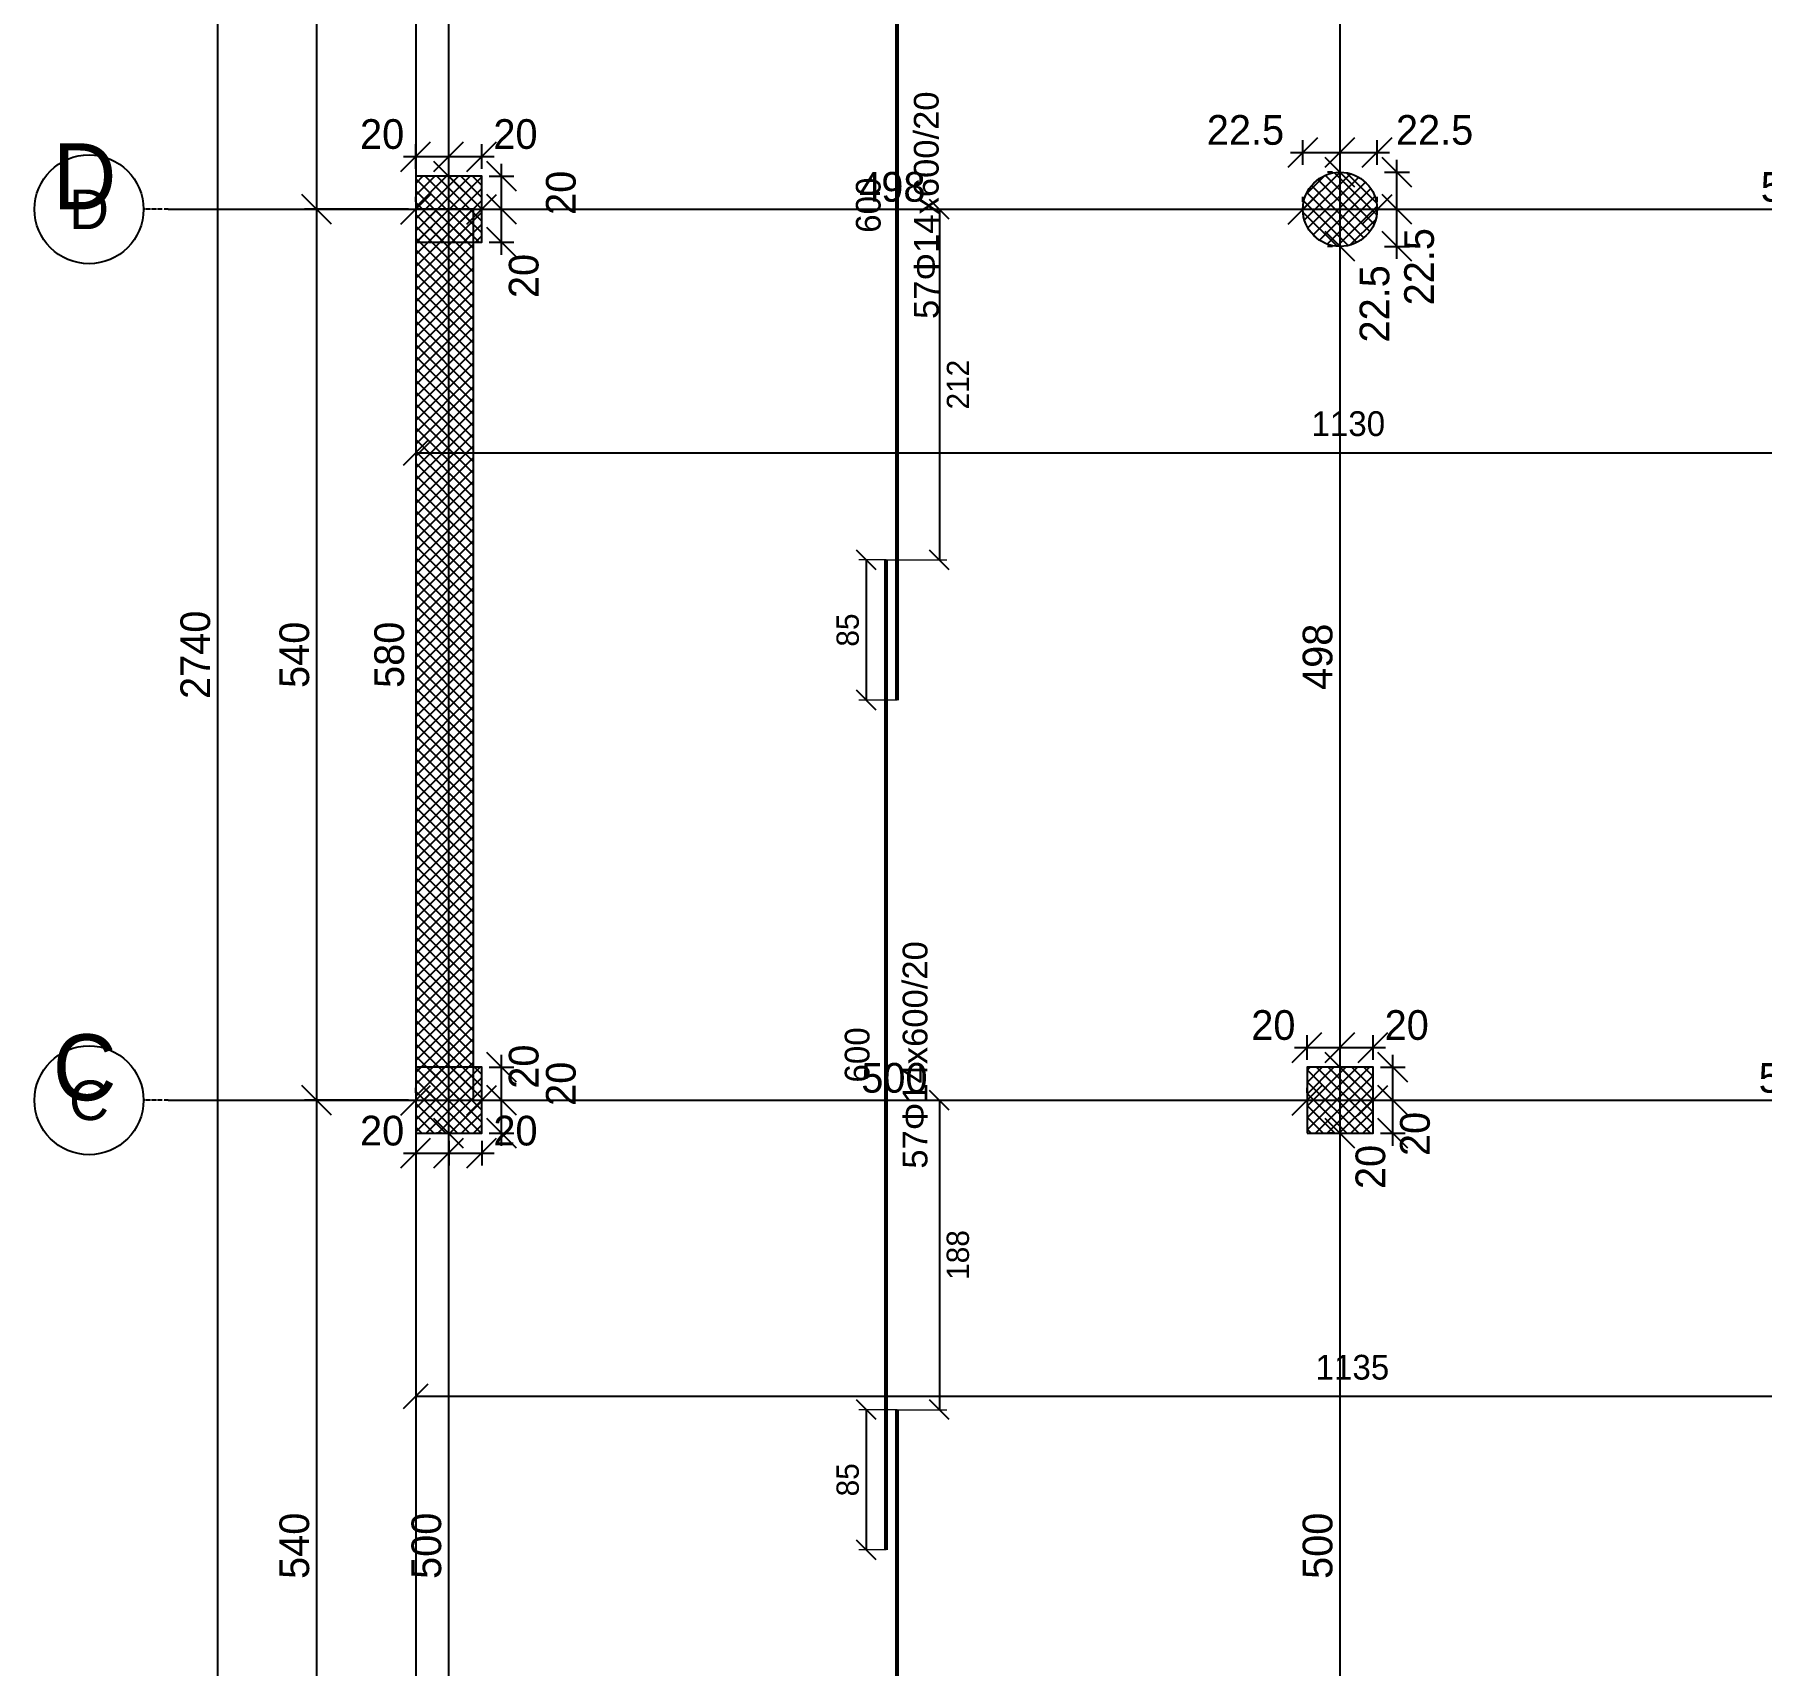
# Model space of a CAD drawing. Header units: centimetres. Extents: x -231 to 7431, y -4464 to 7215.
# Drawn here: x 4229 to 5275, y -3393 to -2404 of the extents above; entities that cross this region are included whole.
import ezdxf
from ezdxf.enums import TextEntityAlignment as Align

# ---------------------------------------------------------------- set-up
doc = ezdxf.new("R2010")
doc.units = ezdxf.units.CM
doc.linetypes.add('DASHDOT', pattern=[3.556, 2.54, -0.508, 0, -0.508])
for name, color, linetype in [('AXIS', 8, 'Continuous'), ('COLUMN', 3, 'Continuous'), ('FW_AXIS', 7, 'Continuous'), ('FW_COLUMN_HATCH', 8, 'Continuous'), ('FW_DIM', 7, 'Continuous'), ('FW_WALL_HATCH', 8, 'Continuous'), ('REB_TOP_MESH_Y', 5, 'Continuous'), ('REB_TOP_MESH_Y_AXDIM', 5, 'Continuous'), ('REB_TOP_MESH_Y_LAP', 5, 'Continuous'), ('REB_TOP_MESH_Y_RANGE', 5, 'Continuous'), ('REB_TOP_MESH_Y_TEXT', 5, 'Continuous'), ('SLAB', 7, 'Continuous'), ('WALL', 4, 'Continuous')]:
    doc.layers.add(name, color=color, linetype=linetype)
doc.styles.add('REBAR_TXT', font='arial.ttf')
doc.dimstyles.new('FW_DIM', dxfattribs={"dimtxt": 18, "dimasz": 9, "dimexe": 7.5, "dimexo": 4.5, "dimgap": 4.5, "dimtad": 1, "dimdec": 0, "dimtxsty": 'Standard', "dimtsz": 9, "dimcen": 2.5, "dimdle": 7.5, "dimclrd": 256, "dimclre": 256, "dimclrt": 7, "dimazin": 3, "dimtfac": 1, "dimtmove": 2, "dimatfit": 3})
doc.dimstyles.new('REBAR LAP', dxfattribs={"dimtxt": 13.5, "dimasz": 2.5, "dimexe": 4.5, "dimexo": 0, "dimgap": 4.5, "dimtad": 1, "dimdec": 0, "dimtxsty": 'Standard', "dimtsz": 6, "dimcen": 2.5, "dimclrd": 6, "dimclre": 6, "dimclrt": 7, "dimazin": 3, "dimtfac": 1, "dimtmove": 2, "dimatfit": 3, "dimlwd": 25, "dimlwe": 18})
doc.dimstyles.new('REBAR M-200', dxfattribs={"dimtxt": 15, "dimasz": 15, "dimexe": 25, "dimexo": 12.5, "dimgap": 10, "dimtad": 1, "dimdec": 0, "dimtxsty": 'Standard', "dimblk": 'NONE', "dimcen": 50, "dimse1": 1, "dimse2": 1, "dimclrd": 6, "dimclre": 6, "dimclrt": 7, "dimazin": 3, "dimtfac": 1, "dimtmove": 2, "dimatfit": 3, "dimldrblk": 'NONE', "dimlwd": 53})
doc.dimstyles.new('REBAR RANGE', dxfattribs={"dimtxt": 15, "dimasz": 2.5, "dimexe": 0, "dimexo": 0, "dimgap": 10, "dimtad": 1, "dimdec": 0, "dimtxsty": 'Standard', "dimtsz": 7.5, "dimcen": 2.5, "dimse1": 1, "dimse2": 1, "dimclrd": 6, "dimclre": 6, "dimclrt": 7, "dimazin": 3, "dimtfac": 1, "dimtmove": 2, "dimatfit": 3, "dimlwd": 25})

# ---------------------------------------------------------------- blocks, each defined once
blk = doc.blocks.new('*D1464')
at = {"color": 6, "lineweight": 53}
blk.add_line((4751.75, -3837.5), (4751.75, -3237.5), dxfattribs=at)
at = {"layer": 'Defpoints'}
for p in [(4751.75, -3237.5), (4751.75, -3837.5), (4751.75, -3837.5)]:
    blk.add_point(p, dxfattribs=at)
at = {"layer": 'REB_TOP_MESH_Y', "color": 7, "insert": (4734.25, -3537.5), "char_height": 15, "attachment_point": 5, "rotation": 90}
blk.add_mtext('600', dxfattribs=at)
blk = doc.blocks.new('_NONE')
blk = doc.blocks.new('*D1465')
at = {"color": 6, "lineweight": 53}
blk.add_line((4745, -3322.5), (4745, -2722.5), dxfattribs=at)
at = {"layer": 'Defpoints'}
for p in [(4745, -2722.5), (4745, -3322.5), (4745, -3322.5)]:
    blk.add_point(p, dxfattribs=at)
at = {"layer": 'REB_TOP_MESH_Y', "color": 7, "insert": (4727.5, -3022.5), "char_height": 15, "attachment_point": 5, "rotation": 90}
blk.add_mtext('600', dxfattribs=at)
blk = doc.blocks.new('*D1466')
at = {"color": 6, "lineweight": 53}
blk.add_line((4751.75, -2807.5), (4751.75, -2207.5), dxfattribs=at)
at = {"layer": 'Defpoints'}
for p in [(4751.75, -2207.5), (4751.75, -2807.5), (4751.75, -2807.5)]:
    blk.add_point(p, dxfattribs=at)
at = {"layer": 'REB_TOP_MESH_Y', "color": 7, "insert": (4734.25, -2507.5), "char_height": 15, "attachment_point": 5, "rotation": 90}
blk.add_mtext('600', dxfattribs=at)
blk = doc.blocks.new('_OBLIQUE')
at = {"color": 0, "linetype": 'BYBLOCK'}
blk.add_line((-0.5, -0.5), (0.5, 0.5), dxfattribs=at)
blk = doc.blocks.new('*D1471')
at = {"color": 6, "lineweight": 18}
for p, q in [((4751.75, -3237.5), (4728.5, -3237.5)), ((4745, -3322.5), (4728.5, -3322.5))]:
    blk.add_line(p, q, dxfattribs=at)
at = {"color": 6, "lineweight": 25}
blk.add_line((4733, -3322.5), (4733, -3237.5), dxfattribs=at)
at = {"layer": 'Defpoints'}
for p in [(4751.75, -3237.5), (4733, -3322.5), (4745, -3322.5)]:
    blk.add_point(p, dxfattribs=at)
at = {"layer": 'REB_TOP_MESH_Y_LAP', "color": 6, "xscale": 12, "yscale": 12, "rotation": 90}
for p in [(4733, -3237.5), (4733, -3322.5)]:
    blk.add_blockref('_OBLIQUE', p, dxfattribs=at)
at = {"layer": 'REB_TOP_MESH_Y_LAP', "color": 7, "insert": (4721.75, -3280), "char_height": 13.5, "attachment_point": 5, "rotation": 90}
blk.add_mtext('85', dxfattribs=at)
blk = doc.blocks.new('*D1472')
at = {"color": 6, "lineweight": 18}
for p, q in [((4751.75, -3050), (4781.75, -3050)), ((4751.75, -3237.5), (4781.75, -3237.5))]:
    blk.add_line(p, q, dxfattribs=at)
at = {"color": 6, "lineweight": 25}
blk.add_line((4777.25, -3050), (4777.25, -3237.5), dxfattribs=at)
at = {"layer": 'Defpoints'}
for p in [(4751.75, -3050), (4777.25, -3050), (4751.75, -3237.5)]:
    blk.add_point(p, dxfattribs=at)
at = {"layer": 'REB_TOP_MESH_Y_AXDIM', "color": 6, "xscale": 12, "yscale": 12, "rotation": 90}
for p in [(4777.25, -3050), (4777.25, -3237.5)]:
    blk.add_blockref('_OBLIQUE', p, dxfattribs=at)
at = {"layer": 'REB_TOP_MESH_Y_AXDIM', "color": 7, "insert": (4788.5, -3143.75), "char_height": 13.5, "attachment_point": 5, "rotation": 90}
blk.add_mtext('188', dxfattribs=at)
blk = doc.blocks.new('*D1473')
at = {"color": 6, "lineweight": 18}
for p, q in [((4745, -2722.5), (4728.5, -2722.5)), ((4751.75, -2807.5), (4728.5, -2807.5))]:
    blk.add_line(p, q, dxfattribs=at)
at = {"color": 6, "lineweight": 25}
blk.add_line((4733, -2807.5), (4733, -2722.5), dxfattribs=at)
at = {"layer": 'Defpoints'}
for p in [(4745, -2722.5), (4733, -2807.5), (4751.75, -2807.5)]:
    blk.add_point(p, dxfattribs=at)
at = {"layer": 'REB_TOP_MESH_Y_LAP', "color": 6, "xscale": 12, "yscale": 12, "rotation": 90}
for p in [(4733, -2722.5), (4733, -2807.5)]:
    blk.add_blockref('_OBLIQUE', p, dxfattribs=at)
at = {"layer": 'REB_TOP_MESH_Y_LAP', "color": 7, "insert": (4721.75, -2765), "char_height": 13.5, "attachment_point": 5, "rotation": 90}
blk.add_mtext('85', dxfattribs=at)
blk = doc.blocks.new('*D1474')
at = {"color": 6, "lineweight": 18}
for p, q in [((4745, -2510), (4781.75, -2510)), ((4745, -2722.5), (4781.75, -2722.5))]:
    blk.add_line(p, q, dxfattribs=at)
at = {"color": 6, "lineweight": 25}
blk.add_line((4777.25, -2510), (4777.25, -2722.5), dxfattribs=at)
at = {"layer": 'Defpoints'}
for p in [(4745, -2510), (4777.25, -2510), (4745, -2722.5)]:
    blk.add_point(p, dxfattribs=at)
at = {"layer": 'REB_TOP_MESH_Y_AXDIM', "color": 6, "xscale": 12, "yscale": 12, "rotation": 90}
for p in [(4777.25, -2510), (4777.25, -2722.5)]:
    blk.add_blockref('_OBLIQUE', p, dxfattribs=at)
at = {"layer": 'REB_TOP_MESH_Y_AXDIM', "color": 7, "insert": (4788.5, -2616.25), "char_height": 13.5, "attachment_point": 5, "rotation": 90}
blk.add_mtext('212', dxfattribs=at)
blk = doc.blocks.new('*D1543')
at = {"color": 6, "lineweight": 25}
blk.add_line((4460, -3229.375), (5595, -3229.375), dxfattribs=at)
at = {"layer": 'Defpoints'}
for p in [(4460, -3229.375), (4460, -3229.375), (5595, -3229.375)]:
    blk.add_point(p, dxfattribs=at)
at = {"layer": 'REB_TOP_MESH_Y_RANGE', "color": 6, "xscale": 15, "yscale": 15}
for p in [(4460, -3229.375), (5595, -3229.375)]:
    blk.add_blockref('_OBLIQUE', p, dxfattribs=at)
at = {"layer": 'REB_TOP_MESH_Y_RANGE', "color": 7, "insert": (5027.5, -3211.875), "char_height": 15, "attachment_point": 5}
blk.add_mtext('1135', dxfattribs=at)
blk = doc.blocks.new('*D1544')
at = {"color": 6, "lineweight": 25}
blk.add_line((4460, -2657.5), (5590, -2657.5), dxfattribs=at)
at = {"layer": 'Defpoints'}
for p in [(4460, -2657.5), (4460, -2657.5), (5590, -2657.5)]:
    blk.add_point(p, dxfattribs=at)
at = {"layer": 'REB_TOP_MESH_Y_RANGE', "color": 6, "xscale": 15, "yscale": 15}
for p in [(4460, -2657.5), (5590, -2657.5)]:
    blk.add_blockref('_OBLIQUE', p, dxfattribs=at)
at = {"layer": 'REB_TOP_MESH_Y_RANGE', "color": 7, "insert": (5025, -2640), "char_height": 15, "attachment_point": 5}
blk.add_mtext('1130', dxfattribs=at)
blk = doc.blocks.new('*D1573')
for p, q in [((4460, -3074.5), (4460, -3089.5)), ((4480, -3074.5), (4480, -3089.5)), ((4452.5, -3082), (4487.5, -3082))]:
    blk.add_line(p, q)
at = {"layer": 'Defpoints'}
for p in [(4460, -3070), (4480, -3070), (4460, -3082)]:
    blk.add_point(p, dxfattribs=at)
at = {"layer": 'FW_DIM', "xscale": 18, "yscale": 18}
for p in [(4460, -3082), (4480, -3082)]:
    blk.add_blockref('_OBLIQUE', p, dxfattribs=at)
at = {"layer": 'FW_DIM', "color": 7, "insert": (4439.6, -3068.5), "char_height": 18, "attachment_point": 5}
blk.add_mtext('20', dxfattribs=at)
blk = doc.blocks.new('*D1574')
for p, q in [((4480, -3074.5), (4480, -3089.5)), ((4500, -3074.5), (4500, -3089.5)), ((4472.5, -3082), (4507.5, -3082))]:
    blk.add_line(p, q)
at = {"layer": 'Defpoints'}
for p in [(4480, -3070), (4500, -3070), (4480, -3082)]:
    blk.add_point(p, dxfattribs=at)
at = {"layer": 'FW_DIM', "xscale": 18, "yscale": 18}
for p in [(4480, -3082), (4500, -3082)]:
    blk.add_blockref('_OBLIQUE', p, dxfattribs=at)
at = {"layer": 'FW_DIM', "color": 7, "insert": (4520.4, -3068.5), "char_height": 18, "attachment_point": 5}
blk.add_mtext('20', dxfattribs=at)
blk = doc.blocks.new('*D1575')
for p, q in [((4512, -3077.5), (4512, -3042.5)), ((4504.5, -3050), (4519.5, -3050)), ((4504.5, -3070), (4519.5, -3070))]:
    blk.add_line(p, q)
at = {"layer": 'Defpoints'}
for p in [(4500, -3050), (4500, -3070), (4512, -3070)]:
    blk.add_point(p, dxfattribs=at)
at = {"layer": 'FW_DIM', "xscale": 18, "yscale": 18, "rotation": 90}
for p in [(4512, -3050), (4512, -3070)]:
    blk.add_blockref('_OBLIQUE', p, dxfattribs=at)
at = {"layer": 'FW_DIM', "color": 7, "insert": (4525.5, -3029.6), "char_height": 18, "attachment_point": 5, "rotation": 90}
blk.add_mtext('20', dxfattribs=at)
blk = doc.blocks.new('*D1576')
for p, q in [((4512, -3057.5), (4512, -3022.5)), ((4504.5, -3030), (4519.5, -3030)), ((4504.5, -3050), (4519.5, -3050))]:
    blk.add_line(p, q)
at = {"layer": 'Defpoints'}
for p in [(4500, -3030), (4500, -3050), (4512, -3050)]:
    blk.add_point(p, dxfattribs=at)
at = {"layer": 'FW_DIM', "xscale": 18, "yscale": 18, "rotation": 90}
for p in [(4512, -3030), (4512, -3050)]:
    blk.add_blockref('_OBLIQUE', p, dxfattribs=at)
at = {"layer": 'FW_DIM', "color": 7, "insert": (4548, -3040), "char_height": 18, "attachment_point": 5, "rotation": 90}
blk.add_mtext('20', dxfattribs=at)
blk = doc.blocks.new('*D1577')
for p, q in [((4452.5, -2478), (4487.5, -2478)), ((4460, -2485.5), (4460, -2470.5)), ((4480, -2485.5), (4480, -2470.5))]:
    blk.add_line(p, q)
at = {"layer": 'Defpoints'}
for p in [(4460, -2478), (4460, -2490), (4480, -2490)]:
    blk.add_point(p, dxfattribs=at)
at = {"layer": 'FW_DIM', "xscale": 18, "yscale": 18}
for p in [(4460, -2478), (4480, -2478)]:
    blk.add_blockref('_OBLIQUE', p, dxfattribs=at)
at = {"layer": 'FW_DIM', "color": 7, "insert": (4439.6, -2464.5), "char_height": 18, "attachment_point": 5}
blk.add_mtext('20', dxfattribs=at)
blk = doc.blocks.new('*D1578')
for p, q in [((4472.5, -2478), (4507.5, -2478)), ((4480, -2485.5), (4480, -2470.5)), ((4500, -2485.5), (4500, -2470.5))]:
    blk.add_line(p, q)
at = {"layer": 'Defpoints'}
for p in [(4480, -2478), (4480, -2490), (4500, -2490)]:
    blk.add_point(p, dxfattribs=at)
at = {"layer": 'FW_DIM', "xscale": 18, "yscale": 18}
for p in [(4480, -2478), (4500, -2478)]:
    blk.add_blockref('_OBLIQUE', p, dxfattribs=at)
at = {"layer": 'FW_DIM', "color": 7, "insert": (4520.4, -2464.5), "char_height": 18, "attachment_point": 5}
blk.add_mtext('20', dxfattribs=at)
blk = doc.blocks.new('*D1579')
for p, q in [((4504.5, -2510), (4519.5, -2510)), ((4512, -2537.5), (4512, -2502.5)), ((4504.5, -2530), (4519.5, -2530))]:
    blk.add_line(p, q)
at = {"layer": 'Defpoints'}
for p in [(4500, -2510), (4500, -2530), (4512, -2530)]:
    blk.add_point(p, dxfattribs=at)
at = {"layer": 'FW_DIM', "xscale": 18, "yscale": 18, "rotation": 90}
for p in [(4512, -2510), (4512, -2530)]:
    blk.add_blockref('_OBLIQUE', p, dxfattribs=at)
at = {"layer": 'FW_DIM', "color": 7, "insert": (4525.5, -2550.4), "char_height": 18, "attachment_point": 5, "rotation": 90}
blk.add_mtext('20', dxfattribs=at)
blk = doc.blocks.new('*D1580')
for p, q in [((4504.5, -2490), (4519.5, -2490)), ((4512, -2517.5), (4512, -2482.5)), ((4504.5, -2510), (4519.5, -2510))]:
    blk.add_line(p, q)
at = {"layer": 'Defpoints'}
for p in [(4500, -2490), (4500, -2510), (4512, -2510)]:
    blk.add_point(p, dxfattribs=at)
at = {"layer": 'FW_DIM', "xscale": 18, "yscale": 18, "rotation": 90}
for p in [(4512, -2490), (4512, -2510)]:
    blk.add_blockref('_OBLIQUE', p, dxfattribs=at)
at = {"layer": 'FW_DIM', "color": 7, "insert": (4548, -2500), "char_height": 18, "attachment_point": 5, "rotation": 90}
blk.add_mtext('20', dxfattribs=at)
blk = doc.blocks.new('*D1597')
for p, q in [((5000, -3025.5), (5000, -3010.5)), ((5020, -3025.5), (5020, -3010.5)), ((4992.5, -3018), (5027.5, -3018))]:
    blk.add_line(p, q)
at = {"layer": 'Defpoints'}
for p in [(5000, -3018), (5000, -3030), (5020, -3030)]:
    blk.add_point(p, dxfattribs=at)
at = {"layer": 'FW_DIM', "xscale": 18, "yscale": 18}
for p in [(5000, -3018), (5020, -3018)]:
    blk.add_blockref('_OBLIQUE', p, dxfattribs=at)
at = {"layer": 'FW_DIM', "color": 7, "insert": (4979.6, -3004.5), "char_height": 18, "attachment_point": 5}
blk.add_mtext('20', dxfattribs=at)
blk = doc.blocks.new('*D1598')
for p, q in [((5020, -3025.5), (5020, -3010.5)), ((5040, -3025.5), (5040, -3010.5)), ((5012.5, -3018), (5047.5, -3018))]:
    blk.add_line(p, q)
at = {"layer": 'Defpoints'}
for p in [(5020, -3018), (5020, -3030), (5040, -3030)]:
    blk.add_point(p, dxfattribs=at)
at = {"layer": 'FW_DIM', "xscale": 18, "yscale": 18}
for p in [(5020, -3018), (5040, -3018)]:
    blk.add_blockref('_OBLIQUE', p, dxfattribs=at)
at = {"layer": 'FW_DIM', "color": 7, "insert": (5060.4, -3004.5), "char_height": 18, "attachment_point": 5}
blk.add_mtext('20', dxfattribs=at)
blk = doc.blocks.new('*D1599')
for p, q in [((5052, -3077.5), (5052, -3042.5)), ((5044.5, -3050), (5059.5, -3050)), ((5044.5, -3070), (5059.5, -3070))]:
    blk.add_line(p, q)
at = {"layer": 'Defpoints'}
for p in [(5040, -3050), (5040, -3070), (5052, -3070)]:
    blk.add_point(p, dxfattribs=at)
at = {"layer": 'FW_DIM', "xscale": 18, "yscale": 18, "rotation": 90}
for p in [(5052, -3050), (5052, -3070)]:
    blk.add_blockref('_OBLIQUE', p, dxfattribs=at)
at = {"layer": 'FW_DIM', "color": 7, "insert": (5038.5, -3090.4), "char_height": 18, "attachment_point": 5, "rotation": 90}
blk.add_mtext('20', dxfattribs=at)
blk = doc.blocks.new('*D1600')
for p, q in [((5052, -3057.5), (5052, -3022.5)), ((5044.5, -3030), (5059.5, -3030)), ((5044.5, -3050), (5059.5, -3050))]:
    blk.add_line(p, q)
at = {"layer": 'Defpoints'}
for p in [(5040, -3030), (5040, -3050), (5052, -3050)]:
    blk.add_point(p, dxfattribs=at)
at = {"layer": 'FW_DIM', "xscale": 18, "yscale": 18, "rotation": 90}
for p in [(5052, -3030), (5052, -3050)]:
    blk.add_blockref('_OBLIQUE', p, dxfattribs=at)
at = {"layer": 'FW_DIM', "color": 7, "insert": (5065.5, -3070.4), "char_height": 18, "attachment_point": 5, "rotation": 90}
blk.add_mtext('20', dxfattribs=at)
blk = doc.blocks.new('*D1601')
for p, q in [((4997.5, -2483), (4997.5, -2468)), ((5020, -2483), (5020, -2468)), ((4990, -2475.5), (5027.5, -2475.5))]:
    blk.add_line(p, q)
at = {"layer": 'Defpoints'}
for p in [(4997.5, -2475.5), (4997.5, -2487.5), (5020, -2487.5)]:
    blk.add_point(p, dxfattribs=at)
at = {"layer": 'FW_DIM', "xscale": 18, "yscale": 18}
for p in [(4997.5, -2475.5), (5020, -2475.5)]:
    blk.add_blockref('_OBLIQUE', p, dxfattribs=at)
at = {"layer": 'FW_DIM', "color": 7, "insert": (4962.7, -2462), "char_height": 18, "attachment_point": 5}
blk.add_mtext('22.5', dxfattribs=at)
blk = doc.blocks.new('*D1602')
for p, q in [((5020, -2483), (5020, -2468)), ((5042.5, -2483), (5042.5, -2468)), ((5012.5, -2475.5), (5050, -2475.5))]:
    blk.add_line(p, q)
at = {"layer": 'Defpoints'}
for p in [(5020, -2475.5), (5020, -2487.5), (5042.5, -2487.5)]:
    blk.add_point(p, dxfattribs=at)
at = {"layer": 'FW_DIM', "xscale": 18, "yscale": 18}
for p in [(5020, -2475.5), (5042.5, -2475.5)]:
    blk.add_blockref('_OBLIQUE', p, dxfattribs=at)
at = {"layer": 'FW_DIM', "color": 7, "insert": (5077.3, -2462), "char_height": 18, "attachment_point": 5}
blk.add_mtext('22.5', dxfattribs=at)
blk = doc.blocks.new('*D1603')
for p, q in [((5047, -2510), (5062, -2510)), ((5054.5, -2540), (5054.5, -2502.5)), ((5047, -2532.5), (5062, -2532.5))]:
    blk.add_line(p, q)
at = {"layer": 'Defpoints'}
for p in [(5042.5, -2510), (5042.5, -2532.5), (5054.5, -2532.5)]:
    blk.add_point(p, dxfattribs=at)
at = {"layer": 'FW_DIM', "xscale": 18, "yscale": 18, "rotation": 90}
for p in [(5054.5, -2510), (5054.5, -2532.5)]:
    blk.add_blockref('_OBLIQUE', p, dxfattribs=at)
at = {"layer": 'FW_DIM', "color": 7, "insert": (5041, -2567.3), "char_height": 18, "attachment_point": 5, "rotation": 90}
blk.add_mtext('22.5', dxfattribs=at)
blk = doc.blocks.new('*D1604')
for p, q in [((5047, -2487.5), (5062, -2487.5)), ((5054.5, -2517.5), (5054.5, -2480)), ((5047, -2510), (5062, -2510))]:
    blk.add_line(p, q)
at = {"layer": 'Defpoints'}
for p in [(5042.5, -2487.5), (5042.5, -2510), (5054.5, -2510)]:
    blk.add_point(p, dxfattribs=at)
at = {"layer": 'FW_DIM', "xscale": 18, "yscale": 18, "rotation": 90}
for p in [(5054.5, -2487.5), (5054.5, -2510)]:
    blk.add_blockref('_OBLIQUE', p, dxfattribs=at)
at = {"layer": 'FW_DIM', "color": 7, "insert": (5068, -2544.8), "char_height": 18, "attachment_point": 5, "rotation": 90}
blk.add_mtext('22.5', dxfattribs=at)
blk = doc.blocks.new('*D1715')
for p, q in [((4460, -3045.5), (4460, -3042.5)), ((4500, -3045.5), (4500, -3042.5)), ((4452.5, -3050), (4507.5, -3050))]:
    blk.add_line(p, q)
at = {"layer": 'Defpoints'}
for p in [(4460, -3050), (4460, -3050), (4500, -3050)]:
    blk.add_point(p, dxfattribs=at)
at = {"layer": 'FW_DIM', "xscale": 18, "yscale": 18}
for p in [(4460, -3050), (4500, -3050)]:
    blk.add_blockref('_OBLIQUE', p, dxfattribs=at)
blk = doc.blocks.new('*D1716')
for p, q in [((4500, -3045.5), (4500, -3042.5)), ((5000, -3045.5), (5000, -3042.5)), ((4492.5, -3050), (5007.5, -3050))]:
    blk.add_line(p, q)
at = {"layer": 'Defpoints'}
for p in [(4500, -3050), (4500, -3050), (5000, -3050)]:
    blk.add_point(p, dxfattribs=at)
at = {"layer": 'FW_DIM', "xscale": 18, "yscale": 18}
for p in [(4500, -3050), (5000, -3050)]:
    blk.add_blockref('_OBLIQUE', p, dxfattribs=at)
at = {"layer": 'FW_DIM', "color": 7, "insert": (4750, -3036.5), "char_height": 18, "attachment_point": 5}
blk.add_mtext('500', dxfattribs=at)
blk = doc.blocks.new('*D1717')
for p, q in [((5000, -3045.5), (5000, -3042.5)), ((5040, -3045.5), (5040, -3042.5)), ((4992.5, -3050), (5047.5, -3050))]:
    blk.add_line(p, q)
at = {"layer": 'Defpoints'}
for p in [(5000, -3050), (5000, -3050), (5040, -3050)]:
    blk.add_point(p, dxfattribs=at)
at = {"layer": 'FW_DIM', "xscale": 18, "yscale": 18}
for p in [(5000, -3050), (5040, -3050)]:
    blk.add_blockref('_OBLIQUE', p, dxfattribs=at)
blk = doc.blocks.new('*D1718')
for p, q in [((5040, -3045.5), (5040, -3042.5)), ((5547.5, -3045.5), (5547.5, -3042.5)), ((5032.5, -3050), (5555, -3050))]:
    blk.add_line(p, q)
at = {"layer": 'Defpoints'}
for p in [(5040, -3050), (5040, -3050), (5547.5, -3050)]:
    blk.add_point(p, dxfattribs=at)
at = {"layer": 'FW_DIM', "xscale": 18, "yscale": 18}
for p in [(5040, -3050), (5547.5, -3050)]:
    blk.add_blockref('_OBLIQUE', p, dxfattribs=at)
at = {"layer": 'FW_DIM', "color": 7, "insert": (5293.75, -3036.5), "char_height": 18, "attachment_point": 5}
blk.add_mtext('508', dxfattribs=at)
blk = doc.blocks.new('*D1724')
for p, q in [((4452.5, -2510), (4507.5, -2510)), ((4460, -2505.5), (4460, -2502.5)), ((4500, -2505.5), (4500, -2502.5))]:
    blk.add_line(p, q)
at = {"layer": 'Defpoints'}
for p in [(4460, -2510), (4460, -2510), (4500, -2510)]:
    blk.add_point(p, dxfattribs=at)
at = {"layer": 'FW_DIM', "xscale": 18, "yscale": 18}
for p in [(4460, -2510), (4500, -2510)]:
    blk.add_blockref('_OBLIQUE', p, dxfattribs=at)
blk = doc.blocks.new('*D1725')
for p, q in [((4492.5, -2510), (5005, -2510)), ((4500, -2505.5), (4500, -2502.5)), ((4997.5, -2505.5), (4997.5, -2502.5))]:
    blk.add_line(p, q)
at = {"layer": 'Defpoints'}
for p in [(4500, -2510), (4500, -2510), (4997.5, -2510)]:
    blk.add_point(p, dxfattribs=at)
at = {"layer": 'FW_DIM', "xscale": 18, "yscale": 18}
for p in [(4500, -2510), (4997.5, -2510)]:
    blk.add_blockref('_OBLIQUE', p, dxfattribs=at)
at = {"layer": 'FW_DIM', "color": 7, "insert": (4748.75, -2496.5), "char_height": 18, "attachment_point": 5}
blk.add_mtext('498', dxfattribs=at)
blk = doc.blocks.new('*D1726')
for p, q in [((4990, -2510), (5050, -2510)), ((4997.5, -2505.5), (4997.5, -2502.5)), ((5042.5, -2505.5), (5042.5, -2502.5))]:
    blk.add_line(p, q)
at = {"layer": 'Defpoints'}
for p in [(4997.5, -2510), (4997.5, -2510), (5042.5, -2510)]:
    blk.add_point(p, dxfattribs=at)
at = {"layer": 'FW_DIM', "xscale": 18, "yscale": 18}
for p in [(4997.5, -2510), (5042.5, -2510)]:
    blk.add_blockref('_OBLIQUE', p, dxfattribs=at)
blk = doc.blocks.new('*D1727')
for p, q in [((5035, -2510), (5555, -2510)), ((5042.5, -2505.5), (5042.5, -2502.5)), ((5547.5, -2505.5), (5547.5, -2502.5))]:
    blk.add_line(p, q)
at = {"layer": 'Defpoints'}
for p in [(5042.5, -2510), (5042.5, -2510), (5547.5, -2510)]:
    blk.add_point(p, dxfattribs=at)
at = {"layer": 'FW_DIM', "xscale": 18, "yscale": 18}
for p in [(5042.5, -2510), (5547.5, -2510)]:
    blk.add_blockref('_OBLIQUE', p, dxfattribs=at)
at = {"layer": 'FW_DIM', "color": 7, "insert": (5295, -2496.5), "char_height": 18, "attachment_point": 5}
blk.add_mtext('505', dxfattribs=at)
blk = doc.blocks.new('*D1768')
for p, q in [((5020, -3077.5), (5020, -3022.5)), ((5015.5, -3030), (5012.5, -3030)), ((5015.5, -3070), (5012.5, -3070))]:
    blk.add_line(p, q)
at = {"layer": 'Defpoints'}
for p in [(5020, -3030), (5020, -3070), (5020, -3070)]:
    blk.add_point(p, dxfattribs=at)
at = {"layer": 'FW_DIM', "xscale": 18, "yscale": 18, "rotation": 90}
for p in [(5020, -3030), (5020, -3070)]:
    blk.add_blockref('_OBLIQUE', p, dxfattribs=at)
blk = doc.blocks.new('*D1770')
for p, q in [((5015.5, -2487.5), (5012.5, -2487.5)), ((5020, -2540), (5020, -2480)), ((5015.5, -2532.5), (5012.5, -2532.5))]:
    blk.add_line(p, q)
at = {"layer": 'Defpoints'}
for p in [(5020, -2487.5), (5020, -2532.5), (5020, -2532.5)]:
    blk.add_point(p, dxfattribs=at)
at = {"layer": 'FW_DIM', "xscale": 18, "yscale": 18, "rotation": 90}
for p in [(5020, -2487.5), (5020, -2532.5)]:
    blk.add_blockref('_OBLIQUE', p, dxfattribs=at)

msp = doc.modelspace()

# ---------------------------------------------------------------- hatches: boundary and pattern name
at = {"layer": 'FW_COLUMN_HATCH'}
h = msp.add_hatch(dxfattribs=at)
h.set_pattern_fill('ANSI37', scale=1.6)
h.paths.add_polyline_path([(4460, -2530), (4460, -2490), (4500, -2490), (4500, -2530), (4460, -2530)])
h = msp.add_hatch(dxfattribs=at)
h.set_pattern_fill('ANSI37', scale=1.6)
h.paths.add_polyline_path([(5042.5, -2510), (5042.4, -2512.3), (5042, -2514.5), (5041.5, -2516.7), (5040.7, -2518.8), (5039.8, -2520.7), (5038.7, -2522.6), (5037.4, -2524.3), (5035.9, -2525.9), (5034.3, -2527.4), (5032.6, -2528.7), (5030.7, -2529.8), (5028.8, -2530.7), (5026.7, -2531.5), (5024.5, -2532), (5022.3, -2532.4), (5020, -2532.5), (5017.7, -2532.4), (5015.5, -2532), (5013.3, -2531.5), (5011.2, -2530.7), (5009.3, -2529.8), (5007.4, -2528.7), (5005.7, -2527.4), (5004.1, -2525.9), (5002.6, -2524.3), (5001.3, -2522.6), (5000.2, -2520.7), (4999.3, -2518.8), (4998.5, -2516.7), (4998, -2514.5), (4997.6, -2512.3), (4997.5, -2510), (4997.6, -2507.7), (4998, -2505.5), (4998.5, -2503.3), (4999.3, -2501.2), (5000.2, -2499.3), (5001.3, -2497.4), (5002.6, -2495.7), (5004.1, -2494.1), (5005.7, -2492.6), (5007.4, -2491.3), (5009.3, -2490.2), (5011.2, -2489.3), (5013.3, -2488.5), (5015.5, -2488), (5017.7, -2487.6), (5020, -2487.5), (5022.3, -2487.6), (5024.5, -2488), (5026.7, -2488.5), (5028.8, -2489.3), (5030.7, -2490.2), (5032.6, -2491.3), (5034.3, -2492.6), (5035.9, -2494.1), (5037.4, -2495.7), (5038.7, -2497.4), (5039.8, -2499.3), (5040.7, -2501.2), (5041.5, -2503.3), (5042, -2505.5), (5042.4, -2507.7), (5042.5, -2510)])
h = msp.add_hatch(dxfattribs=at)
h.set_pattern_fill('ANSI37', scale=1.6)
h.paths.add_polyline_path([(4460, -3070), (4460, -3030), (4500, -3030), (4500, -3070), (4460, -3070)])
h = msp.add_hatch(dxfattribs=at)
h.set_pattern_fill('ANSI37', scale=1.6)
h.paths.add_polyline_path([(5000, -3070), (5000, -3030), (5040, -3030), (5040, -3070), (5000, -3070)])
at = {"layer": 'FW_WALL_HATCH'}
h = msp.add_hatch(dxfattribs=at)
h.set_pattern_fill('ANSI37', scale=1.6)
h.paths.add_polyline_path([(4495, -3050), (4460, -3050), (4460, -2510), (4495, -2510), (4495, -3050)])

# ---------------------------------------------------------------- linework, layer by layer
at = {"layer": 'AXIS'}
for p, q in [((4480, -4300), (4480, -1260)), ((5020, -4300), (5020, -1260)), ((4310, -2510), (7350, -2510)), ((4310, -3050), (7350, -3050))]:
    msp.add_line(p, q, dxfattribs=at)
at = {"layer": 'COLUMN'}
for points in [[(4460, -2530), (4500, -2530), (4500, -2490), (4460, -2490)], [(4460, -3070), (4500, -3070), (4500, -3030), (4460, -3030)], [(5000, -3070), (5040, -3070), (5040, -3030), (5000, -3030)]]:
    msp.add_lwpolyline(points, close=True, dxfattribs=at)
msp.add_circle((5020, -2510), 22.5, dxfattribs=at)
at = {"layer": 'FW_AXIS', "linetype": 'DASHDOT'}
for p, q in [((4310, -2510), (4295, -2510)), ((4310, -3050), (4295, -3050))]:
    msp.add_line(p, q, dxfattribs=at)
at = {"layer": 'FW_AXIS'}
for centre in [(4262, -2510), (4262, -3050)]:
    msp.add_circle(centre, 33, dxfattribs=at)
at = {"layer": 'SLAB'}
msp.add_lwpolyline([(4460, -4150), (7200, -4150), (7200, -1410), (4460, -1410)], close=True, dxfattribs=at)
at = {"layer": 'WALL'}
msp.add_lwpolyline([(4460, -3050), (4495, -3050), (4495, -2510), (4460, -2510)], close=True, dxfattribs=at)

# ---------------------------------------------------------------- texts
at = {"layer": 'AXIS'}
for s, p in [('D', (4240, -2510)), ('C', (4240, -3050))]:
    msp.add_text(s, height=40, dxfattribs=at).set_placement(p)
at = {"layer": 'FW_AXIS', "color": 7, "style": 'REBAR_TXT'}
for s, p in [('D', (4262, -2510)), ('C', (4262, -3050))]:
    msp.add_text(s, height=24, dxfattribs=at).set_placement(p, align=Align.MIDDLE_CENTER)
at = {"layer": 'REB_TOP_MESH_Y_TEXT', "color": 7, "style": 'REBAR_TXT'}
for p in [(4761.8, -2507.5), (4755, -3022.5)]:
    msp.add_text('57Φ14x600/20', height=15, rotation=90, dxfattribs=at).set_placement(p, align=Align.TOP_CENTER)

# ---------------------------------------------------------------- dimensions: what is measured, and where the dimension line sits
at = {"layer": 'FW_DIM'}
for base, p1, p2 in [((4340, -4150), (4460, -4150), (4460, -1410)), ((4400, -2510), (4460, -2510), (4460, -1970)), ((4400, -3050), (4460, -3050), (4460, -2510)), ((4400, -3590), (4460, -3590), (4460, -3050))]:
    msp.add_linear_dim(base=base, p1=p1, p2=p2, angle=90, dimstyle='FW_DIM', dxfattribs=at).render()
for base, p1, p2, location, text in [((4480, -2490), (4480, -2490), (4480, -1990), (4466.5, -2240), '500'), ((5020, -2487.5), (5020, -2487.5), (5020, -1990), (5006.5, -2238.8), '498'), ((4480, -3070), (4480, -3070), (4480, -2490), (4444, -2780), '580'), ((5020, -3030), (5020, -3030), (5020, -2532.5), (5006.5, -2781.2), '498'), ((4480, -3570), (4480, -3570), (4480, -3070), (4466.5, -3320), '500'), ((5020, -3570), (5020, -3570), (5020, -3070), (5006.5, -3320), '500')]:
    msp.add_linear_dim(base=base, p1=p1, p2=p2, angle=90, location=location, text=text, dimstyle='FW_DIM', override={"dimtmove": 2}, dxfattribs=at).render()
for base, p1, p2, text, picture, middle in [((4460, -2478), (4460, -2490), (4480, -2490), '20', '*D1577', (4439.6, -2464.5)), ((4480, -2478), (4480, -2490), (4500, -2490), '20', '*D1578', (4520.4, -2464.5)), ((4997.5, -2475.5), (4997.5, -2487.5), (5020, -2487.5), '22.5', '*D1601', (4962.7, -2462)), ((5020, -2475.5), (5020, -2487.5), (5042.5, -2487.5), '22.5', '*D1602', (5077.3, -2462)), ((4500, -2510), (4500, -2510), (4997.5, -2510), '498', '*D1725', (4748.8, -2496.5)), ((5042.5, -2510), (5042.5, -2510), (5547.5, -2510), '505', '*D1727', (5295, -2496.5)), ((4460, -2510), (4460, -2510), (4500, -2510), ' ', '*D1724', (4480, -2510)), ((4997.5, -2510), (4997.5, -2510), (5042.5, -2510), ' ', '*D1726', (5020, -2510)), ((5000, -3018), (5000, -3030), (5020, -3030), '20', '*D1597', (4979.6, -3004.5)), ((5020, -3018), (5020, -3030), (5040, -3030), '20', '*D1598', (5060.4, -3004.5)), ((4500, -3050), (4500, -3050), (5000, -3050), '500', '*D1716', (4750, -3036.5)), ((5040, -3050), (5040, -3050), (5547.5, -3050), '508', '*D1718', (5293.8, -3036.5)), ((4460, -3050), (4460, -3050), (4500, -3050), ' ', '*D1715', (4480, -3050)), ((5000, -3050), (5000, -3050), (5040, -3050), ' ', '*D1717', (5020, -3050)), ((4460, -3082), (4460, -3070), (4480, -3070), '20', '*D1573', (4439.6, -3068.5)), ((4480, -3082), (4480, -3070), (4500, -3070), '20', '*D1574', (4520.4, -3068.5))]:
    dim = msp.add_linear_dim(base=base, p1=p1, p2=p2, text=text, dimstyle='FW_DIM', override={"dimtmove": 2}, dxfattribs=at)
    dim.commit()
    dim.dimension.update_dxf_attribs({"geometry": picture, "text_midpoint": middle, "dimtype": 160})
for base, p1, p2, text, picture, middle in [((5020, -2532.5), (5020, -2532.5), (5020, -2487.5), ' ', '*D1770', (5020, -2510)), ((5054.5, -2510), (5042.5, -2510), (5042.5, -2487.5), '22.5', '*D1604', (5068, -2544.8)), ((4512, -2510), (4500, -2510), (4500, -2490), '20', '*D1580', (4548, -2500)), ((4512, -2530), (4500, -2530), (4500, -2510), '20', '*D1579', (4525.5, -2550.4)), ((5054.5, -2532.5), (5042.5, -2532.5), (5042.5, -2510), '22.5', '*D1603', (5041, -2567.3)), ((4512, -3070), (4500, -3070), (4500, -3050), '20', '*D1575', (4525.5, -3029.6)), ((4512, -3050), (4500, -3050), (4500, -3030), '20', '*D1576', (4548, -3040)), ((5020, -3070), (5020, -3070), (5020, -3030), ' ', '*D1768', (5020, -3050)), ((5052, -3050), (5040, -3050), (5040, -3030), '20', '*D1600', (5065.5, -3070.4)), ((5052, -3070), (5040, -3070), (5040, -3050), '20', '*D1599', (5038.5, -3090.4))]:
    dim = msp.add_linear_dim(base=base, p1=p1, p2=p2, angle=90, text=text, dimstyle='FW_DIM', override={"dimtmove": 2}, dxfattribs=at)
    dim.commit()
    dim.dimension.update_dxf_attribs({"geometry": picture, "text_midpoint": middle, "dimtype": 160})
at = {"layer": 'REB_TOP_MESH_Y'}
for base, p1, p2, picture, middle in [((4751.8, -2807.5), (4751.8, -2807.5), (4751.8, -2207.5), '*D1466', (4734.2, -2507.5)), ((4745, -3322.5), (4745, -3322.5), (4745, -2722.5), '*D1465', (4727.5, -3022.5)), ((4751.8, -3837.5), (4751.8, -3837.5), (4751.8, -3237.5), '*D1464', (4734.2, -3537.5))]:
    dim = msp.add_linear_dim(base=base, p1=p1, p2=p2, angle=90, dimstyle='REBAR M-200', dxfattribs=at)
    dim.commit()
    dim.dimension.update_dxf_attribs({"geometry": picture, "text_midpoint": middle})
at = {"layer": 'REB_TOP_MESH_Y_AXDIM'}
for base, p1, p2, picture, middle in [((4777.25, -2510), (4745, -2510), (4745, -2722.5), '*D1474', (4788.5, -2616.25)), ((4777.25, -3050), (4751.75, -3050), (4751.75, -3237.5), '*D1472', (4788.5, -3143.75))]:
    dim = msp.add_linear_dim(base=base, p1=p1, p2=p2, angle=90, dimstyle='REBAR LAP', dxfattribs=at)
    dim.commit()
    dim.dimension.update_dxf_attribs({"geometry": picture, "text_midpoint": middle})
at = {"layer": 'REB_TOP_MESH_Y_LAP'}
for base, p1, p2, picture, middle in [((4733, -2807.5), (4751.8, -2807.5), (4745, -2722.5), '*D1473', (4721.8, -2765)), ((4733, -3322.5), (4745, -3322.5), (4751.8, -3237.5), '*D1471', (4721.8, -3280))]:
    dim = msp.add_linear_dim(base=base, p1=p1, p2=p2, angle=90, dimstyle='REBAR LAP', dxfattribs=at)
    dim.commit()
    dim.dimension.update_dxf_attribs({"geometry": picture, "text_midpoint": middle})
at = {"layer": 'REB_TOP_MESH_Y_RANGE'}
for base, p1, p2, picture, middle in [((4460, -2657.5), (4460, -2657.5), (5590, -2657.5), '*D1544', (5025, -2640)), ((4460, -3229.4), (4460, -3229.4), (5595, -3229.4), '*D1543', (5027.5, -3211.9))]:
    dim = msp.add_linear_dim(base=base, p1=p1, p2=p2, dimstyle='REBAR RANGE', dxfattribs=at)
    dim.commit()
    dim.dimension.update_dxf_attribs({"geometry": picture, "text_midpoint": middle})

doc.saveas('drawing.dxf')
